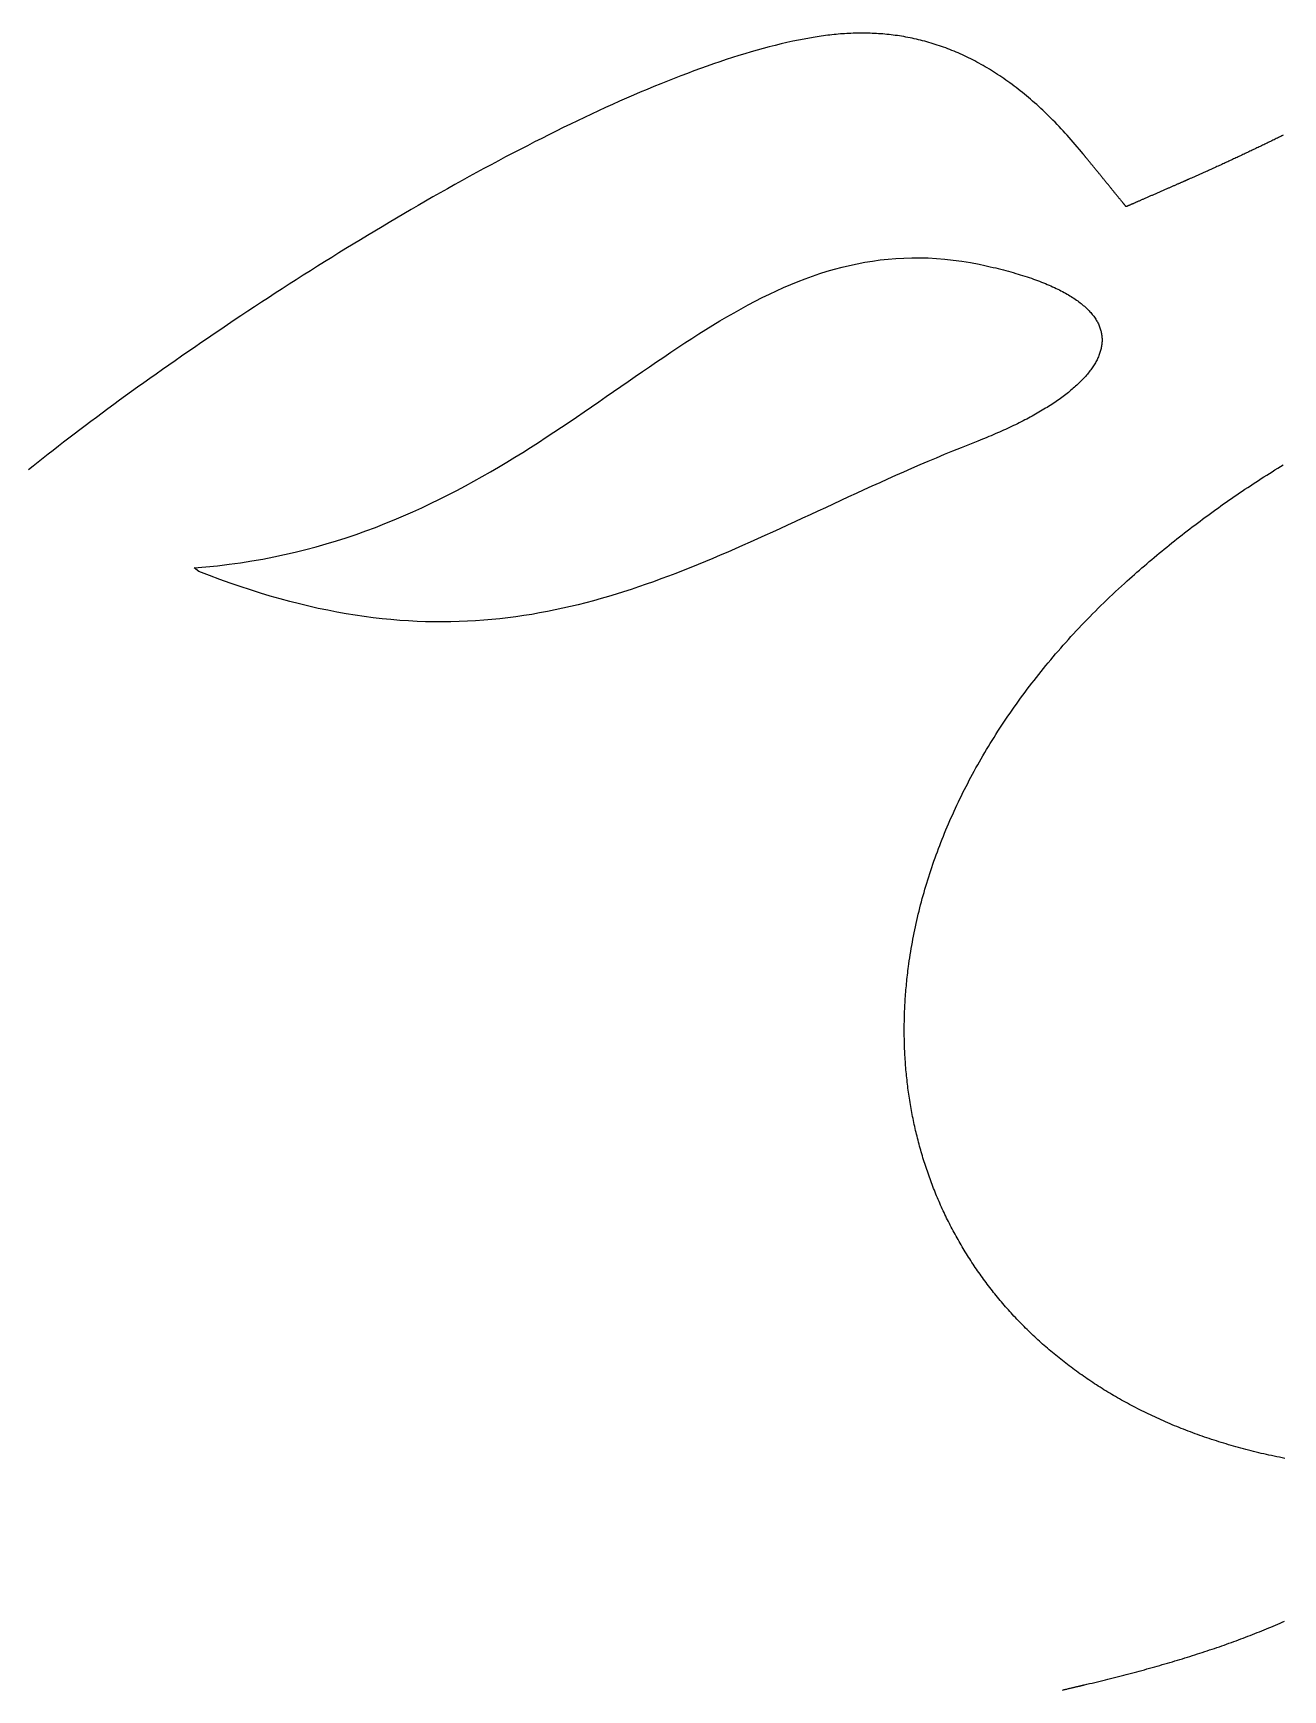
# Model space of a CAD drawing. Extents: x -6.8 to 6.8, y -8.6 to 0.4.
# Drawn here: x -0.336 to 0.727, y -2.639 to -1.23 of the extents above; entities that cross this region are included whole.
import ezdxf

# ---------------------------------------------------------------- set-up
doc = ezdxf.new("R2010")
doc.units = 0
doc.layers.add('4', color=50, linetype='CONTINUOUS')
doc.layers.add('5', color=240, linetype='CONTINUOUS')

msp = doc.modelspace()

# ---------------------------------------------------------------- linework, layer by layer
at = {"layer": '4', "color": 2}
for points in [[(0.726963, -1.31722, 0), (0.726001, -1.31769, 0), (0.725039, -1.31816, 0), (0.724075, -1.31863, 0), (0.723111, -1.3191, 0), (0.722147, -1.31957, 0), (0.721182, -1.32004, 0), (0.720216, -1.32051, 0), (0.719249, -1.32098, 0), (0.718282, -1.32145, 0), (0.717314, -1.32192, 0), (0.716345, -1.32239, 0), (0.715375, -1.32285, 0), (0.714405, -1.32332, 0), (0.713434, -1.32379, 0), (0.712462, -1.32426, 0), (0.711489, -1.32473, 0), (0.710516, -1.3252, 0), (0.709541, -1.32567, 0), (0.708566, -1.32614, 0), (0.70759, -1.32661, 0), (0.706613, -1.32708, 0), (0.705635, -1.32754, 0), (0.704656, -1.32801, 0), (0.703677, -1.32848, 0), (0.702696, -1.32895, 0), (0.701715, -1.32942, 0), (0.700732, -1.32989, 0), (0.699749, -1.33035, 0), (0.698764, -1.33082, 0), (0.697779, -1.33129, 0), (0.696792, -1.33176, 0), (0.695805, -1.33223, 0), (0.694816, -1.33269, 0), (0.693827, -1.33316, 0), (0.692836, -1.33363, 0), (0.691845, -1.3341, 0), (0.690852, -1.33456, 0), (0.689858, -1.33503, 0), (0.688863, -1.3355, 0), (0.687867, -1.33596, 0), (0.68687, -1.33643, 0), (0.685872, -1.3369, 0), (0.684872, -1.33736, 0), (0.683872, -1.33783, 0), (0.68287, -1.3383, 0), (0.681867, -1.33876, 0), (0.680863, -1.33923, 0), (0.679857, -1.33969, 0), (0.678851, -1.34016, 0), (0.677843, -1.34063, 0), (0.676834, -1.34109, 0), (0.675823, -1.34156, 0), (0.674812, -1.34202, 0), (0.673799, -1.34249, 0), (0.672784, -1.34295, 0), (0.671769, -1.34342, 0), (0.670752, -1.34388, 0), (0.669733, -1.34435, 0), (0.668714, -1.34481, 0), (0.667693, -1.34528, 0), (0.66667, -1.34574, 0), (0.665646, -1.3462, 0), (0.664621, -1.34667, 0), (0.663594, -1.34713, 0), (0.662566, -1.34759, 0), (0.661537, -1.34806, 0), (0.660506, -1.34852, 0), (0.659473, -1.34898, 0), (0.658439, -1.34945, 0), (0.657404, -1.34991, 0), (0.656367, -1.35037, 0), (0.655328, -1.35083, 0), (0.654288, -1.3513, 0), (0.653246, -1.35176, 0), (0.652203, -1.35222, 0), (0.651158, -1.35268, 0), (0.650112, -1.35314, 0), (0.649064, -1.35361, 0), (0.648014, -1.35407, 0), (0.646963, -1.35453, 0), (0.646793, -1.3546, 0), (0.646767, -1.35461, 0), (0.646721, -1.35463, 0), (0.646657, -1.35466, 0), (0.646573, -1.3547, 0), (0.646472, -1.35474, 0), (0.646353, -1.3548, 0), (0.646216, -1.35486, 0), (0.646061, -1.35492, 0), (0.64589, -1.355, 0), (0.645702, -1.35508, 0), (0.645497, -1.35517, 0), (0.645276, -1.35527, 0), (0.64504, -1.35537, 0), (0.644788, -1.35548, 0), (0.64452, -1.3556, 0), (0.644238, -1.35572, 0), (0.643942, -1.35585, 0), (0.643631, -1.35599, 0), (0.643306, -1.35613, 0), (0.642967, -1.35628, 0), (0.642616, -1.35643, 0), (0.642251, -1.35659, 0), (0.641873, -1.35676, 0), (0.641484, -1.35693, 0), (0.641082, -1.3571, 0), (0.640668, -1.35728, 0), (0.640243, -1.35747, 0), (0.639807, -1.35766, 0), (0.63936, -1.35786, 0), (0.638902, -1.35806, 0), (0.638435, -1.35826, 0), (0.637957, -1.35847, 0), (0.63747, -1.35868, 0), (0.636974, -1.3589, 0), (0.636468, -1.35912, 0), (0.635954, -1.35935, 0), (0.635432, -1.35957, 0), (0.634902, -1.35981, 0), (0.634364, -1.36004, 0), (0.633818, -1.36028, 0), (0.633266, -1.36052, 0), (0.632706, -1.36077, 0), (0.632141, -1.36101, 0), (0.631569, -1.36126, 0), (0.630991, -1.36152, 0), (0.630408, -1.36177, 0), (0.62982, -1.36203, 0), (0.629226, -1.36229, 0), (0.628628, -1.36255, 0), (0.628026, -1.36281, 0), (0.62742, -1.36308, 0), (0.62681, -1.36335, 0), (0.626197, -1.36361, 0), (0.625581, -1.36388, 0), (0.624962, -1.36415, 0), (0.624341, -1.36443, 0), (0.623718, -1.3647, 0), (0.623093, -1.36497, 0), (0.622466, -1.36525, 0), (0.621839, -1.36552, 0), (0.62121, -1.3658, 0), (0.620581, -1.36607, 0), (0.619952, -1.36635, 0), (0.619322, -1.36662, 0), (0.618694, -1.3669, 0), (0.618066, -1.36717, 0), (0.617439, -1.36745, 0), (0.616813, -1.36772, 0), (0.616189, -1.36799, 0), (0.615567, -1.36827, 0), (0.614947, -1.36854, 0), (0.61433, -1.36881, 0), (0.613715, -1.36908, 0), (0.613104, -1.36934, 0), (0.612497, -1.36961, 0), (0.611893, -1.36987, 0), (0.611293, -1.37014, 0), (0.610698, -1.3704, 0), (0.610108, -1.37065, 0), (0.609522, -1.37091, 0), (0.608942, -1.37116, 0), (0.608368, -1.37142, 0), (0.6078, -1.37166, 0), (0.607238, -1.37191, 0), (0.606683, -1.37215, 0), (0.606135, -1.37239, 0), (0.605594, -1.37263, 0), (0.60506, -1.37286, 0), (0.604535, -1.37309, 0), (0.604017, -1.37332, 0), (0.603508, -1.37354, 0), (0.603008, -1.37376, 0), (0.602517, -1.37398, 0), (0.602036, -1.37419, 0), (0.601564, -1.37439, 0), (0.601103, -1.37459, 0), (0.600651, -1.37479, 0), (0.600211, -1.37498, 0), (0.599781, -1.37517, 0), (0.599363, -1.37536, 0), (0.598956, -1.37553, 0), (0.598562, -1.37571, 0), (0.598179, -1.37587, 0), (0.597809, -1.37604, 0), (0.597452, -1.37619, 0), (0.597108, -1.37634, 0), (0.596778, -1.37649, 0), (0.596462, -1.37663, 0), (0.596159, -1.37676, 0), (0.595871, -1.37688, 0), (0.595598, -1.377, 0), (0.59534, -1.37712, 0), (0.595097, -1.37722, 0), (0.59487, -1.37732, 0), (0.594659, -1.37741, 0), (0.594464, -1.3775, 0), (0.594286, -1.37758, 0), (0.594124, -1.37765, 0), (0.59398, -1.37771, 0), (0.593854, -1.37777, 0), (0.593745, -1.37781, 0), (0.593655, -1.37785, 0), (0.593583, -1.37789, 0), (0.593529, -1.37791, 0), (0.593495, -1.37792, 0), (0.593481, -1.37793, 0), (0.593476, -1.37793, 0), (0.593459, -1.3779, 0), (0.593429, -1.37787, 0), (0.593385, -1.37781, 0), (0.593329, -1.37774, 0), (0.59326, -1.37766, 0), (0.593178, -1.37756, 0), (0.593085, -1.37744, 0), (0.592979, -1.37732, 0), (0.592861, -1.37717, 0), (0.592732, -1.37701, 0), (0.592592, -1.37684, 0), (0.59244, -1.37665, 0), (0.592277, -1.37645, 0), (0.592104, -1.37624, 0), (0.59192, -1.37601, 0), (0.591725, -1.37578, 0), (0.591521, -1.37553, 0), (0.591307, -1.37526, 0), (0.591083, -1.37499, 0), (0.590849, -1.3747, 0), (0.590607, -1.3744, 0), (0.590355, -1.37409, 0), (0.590095, -1.37378, 0), (0.589826, -1.37345, 0), (0.589549, -1.3731, 0), (0.589263, -1.37275, 0), (0.58897, -1.37239, 0), (0.588668, -1.37202, 0), (0.58836, -1.37165, 0), (0.588044, -1.37126, 0), (0.587721, -1.37086, 0), (0.587391, -1.37046, 0), (0.587054, -1.37004, 0), (0.586711, -1.36962, 0), (0.586362, -1.36919, 0), (0.586007, -1.36876, 0), (0.585646, -1.36831, 0), (0.58528, -1.36786, 0), (0.584908, -1.36741, 0), (0.584531, -1.36695, 0), (0.584149, -1.36648, 0), (0.583762, -1.366, 0), (0.583371, -1.36552, 0), (0.582976, -1.36504, 0), (0.582576, -1.36455, 0), (0.582173, -1.36405, 0), (0.581766, -1.36355, 0), (0.581356, -1.36305, 0), (0.580942, -1.36254, 0), (0.580526, -1.36203, 0), (0.580107, -1.36152, 0), (0.579685, -1.361, 0), (0.579261, -1.36048, 0), (0.578835, -1.35995, 0), (0.578407, -1.35943, 0), (0.577977, -1.3589, 0), (0.577546, -1.35837, 0), (0.577113, -1.35784, 0), (0.57668, -1.35731, 0), (0.576245, -1.35678, 0), (0.57581, -1.35624, 0), (0.575375, -1.35571, 0), (0.57494, -1.35517, 0), (0.574504, -1.35464, 0), (0.574069, -1.35411, 0), (0.573634, -1.35357, 0), (0.5732, -1.35304, 0), (0.572767, -1.35251, 0), (0.572335, -1.35198, 0), (0.571904, -1.35145, 0), (0.571475, -1.35092, 0), (0.571048, -1.3504, 0), (0.570623, -1.34988, 0), (0.5702, -1.34936, 0), (0.569779, -1.34884, 0), (0.569361, -1.34833, 0), (0.568945, -1.34782, 0), (0.568533, -1.34731, 0), (0.568124, -1.34681, 0), (0.567719, -1.34631, 0), (0.567317, -1.34582, 0), (0.56692, -1.34533, 0), (0.566526, -1.34485, 0), (0.566137, -1.34437, 0), (0.565752, -1.3439, 0), (0.565372, -1.34343, 0), (0.564997, -1.34297, 0), (0.564628, -1.34252, 0), (0.564263, -1.34207, 0), (0.563905, -1.34163, 0), (0.563552, -1.3412, 0), (0.563205, -1.34077, 0), (0.562865, -1.34035, 0), (0.562531, -1.33994, 0), (0.562204, -1.33954, 0), (0.561884, -1.33915, 0), (0.561571, -1.33877, 0), (0.561266, -1.33839, 0), (0.560968, -1.33803, 0), (0.560677, -1.33767, 0), (0.560395, -1.33732, 0), (0.560121, -1.33699, 0), (0.559856, -1.33666, 0), (0.559599, -1.33635, 0), (0.559351, -1.33604, 0), (0.559112, -1.33575, 0), (0.558883, -1.33547, 0), (0.558663, -1.3352, 0), (0.558453, -1.33494, 0), (0.558253, -1.33469, 0), (0.558063, -1.33446, 0), (0.557883, -1.33424, 0), (0.557714, -1.33403, 0), (0.557556, -1.33384, 0), (0.557409, -1.33366, 0), (0.557273, -1.33349, 0), (0.557148, -1.33334, 0), (0.557036, -1.3332, 0), (0.556935, -1.33308, 0), (0.556846, -1.33297, 0), (0.55677, -1.33287, 0), (0.556706, -1.33279, 0), (0.556655, -1.33273, 0), (0.556617, -1.33269, 0), (0.556592, -1.33265, 0), (0.556581, -1.33264, 0), (0.555446, -1.33125, 0), (0.553731, -1.32918, 0), (0.552015, -1.32713, 0), (0.550298, -1.3251, 0), (0.54858, -1.3231, 0), (0.546861, -1.32112, 0), (0.54514, -1.31917, 0), (0.543419, -1.31724, 0), (0.541696, -1.31534, 0), (0.539972, -1.31346, 0), (0.538247, -1.3116, 0), (0.536521, -1.30977, 0), (0.534794, -1.30796, 0), (0.533066, -1.30617, 0), (0.531336, -1.30441, 0), (0.529606, -1.30267, 0), (0.527874, -1.30096, 0), (0.526142, -1.29927, 0), (0.524408, -1.2976, 0), (0.522673, -1.29596, 0), (0.520937, -1.29434, 0), (0.519201, -1.29274, 0), (0.517463, -1.29116, 0), (0.515724, -1.28961, 0), (0.513984, -1.28808, 0), (0.512243, -1.28657, 0), (0.510501, -1.28509, 0), (0.508759, -1.28362, 0), (0.507015, -1.28218, 0), (0.50527, -1.28076, 0), (0.503524, -1.27937, 0), (0.501777, -1.27799, 0), (0.50003, -1.27664, 0), (0.498281, -1.27531, 0), (0.496531, -1.274, 0), (0.494781, -1.27271, 0), (0.493029, -1.27145, 0), (0.491277, -1.2702, 0), (0.489524, -1.26898, 0), (0.48777, -1.26777, 0), (0.486015, -1.26659, 0), (0.484259, -1.26543, 0), (0.482502, -1.26429, 0), (0.480744, -1.26317, 0), (0.478986, -1.26208, 0), (0.477226, -1.261, 0), (0.475466, -1.25994, 0), (0.473705, -1.25891, 0), (0.471943, -1.25789, 0), (0.47018, -1.25689, 0), (0.468417, -1.25592, 0), (0.466652, -1.25496, 0), (0.464887, -1.25403, 0), (0.463121, -1.25311, 0), (0.461354, -1.25221, 0), (0.459587, -1.25134, 0), (0.457818, -1.25048, 0), (0.456049, -1.24964, 0), (0.454279, -1.24882, 0), (0.452509, -1.24802, 0), (0.450737, -1.24724, 0), (0.448965, -1.24648, 0), (0.447193, -1.24574, 0), (0.445419, -1.24502, 0), (0.443645, -1.24431, 0), (0.44187, -1.24363, 0), (0.440094, -1.24296, 0), (0.438318, -1.24231, 0), (0.436541, -1.24168, 0), (0.434763, -1.24107, 0), (0.432985, -1.24047, 0), (0.431206, -1.2399, 0), (0.429426, -1.23934, 0), (0.427646, -1.2388, 0), (0.425865, -1.23828, 0), (0.424083, -1.23777, 0), (0.422301, -1.23728, 0), (0.420518, -1.23681, 0), (0.418735, -1.23636, 0), (0.416951, -1.23593, 0), (0.415166, -1.23551, 0), (0.413381, -1.23511, 0), (0.411595, -1.23472, 0), (0.409809, -1.23435, 0), (0.408022, -1.234, 0), (0.406235, -1.23367, 0), (0.404447, -1.23335, 0), (0.402658, -1.23305, 0), (0.400869, -1.23277, 0), (0.399079, -1.2325, 0), (0.397289, -1.23225, 0), (0.395499, -1.23201, 0), (0.393707, -1.23179, 0), (0.391916, -1.23159, 0), (0.390124, -1.2314, 0), (0.388331, -1.23123, 0), (0.386538, -1.23108, 0), (0.384745, -1.23093, 0), (0.382951, -1.23081, 0), (0.381156, -1.2307, 0), (0.379361, -1.2306, 0), (0.377566, -1.23052, 0), (0.37577, -1.23046, 0), (0.373974, -1.23041, 0), (0.372178, -1.23037, 0), (0.370381, -1.23035, 0), (0.368583, -1.23035, 0), (0.366786, -1.23036, 0), (0.364987, -1.23038, 0), (0.363189, -1.23042, 0), (0.36139, -1.23047, 0), (0.359591, -1.23054, 0), (0.357791, -1.23062, 0), (0.355991, -1.23071, 0), (0.354191, -1.23082, 0), (0.352391, -1.23094, 0), (0.35059, -1.23108, 0), (0.348789, -1.23123, 0), (0.346987, -1.23139, 0), (0.345185, -1.23156, 0), (0.343383, -1.23175, 0), (0.341581, -1.23196, 0), (0.339778, -1.23217, 0), (0.337975, -1.2324, 0), (0.336172, -1.23264, 0), (0.334369, -1.23289, 0), (0.332565, -1.23316, 0), (0.32914, -1.2337, 0), (0.32445, -1.23449, 0), (0.319705, -1.23536, 0), (0.314907, -1.2363, 0), (0.310055, -1.23731, 0), (0.305153, -1.23839, 0), (0.300199, -1.23954, 0), (0.295196, -1.24076, 0), (0.290144, -1.24205, 0), (0.285044, -1.2434, 0), (0.279898, -1.24482, 0), (0.274706, -1.24631, 0), (0.26947, -1.24786, 0), (0.26419, -1.24947, 0), (0.258868, -1.25114, 0), (0.253504, -1.25288, 0), (0.248099, -1.25468, 0), (0.242655, -1.25653, 0), (0.237172, -1.25845, 0), (0.231652, -1.26042, 0), (0.226095, -1.26246, 0), (0.220503, -1.26454, 0), (0.214877, -1.26669, 0), (0.209217, -1.26888, 0), (0.203524, -1.27113, 0), (0.1978, -1.27344, 0), (0.192046, -1.27579, 0), (0.186262, -1.2782, 0), (0.18045, -1.28066, 0), (0.174611, -1.28316, 0), (0.168745, -1.28571, 0), (0.162854, -1.28832, 0), (0.156938, -1.29096, 0), (0.151, -1.29366, 0), (0.145039, -1.29639, 0), (0.139056, -1.29918, 0), (0.133054, -1.302, 0), (0.127032, -1.30487, 0), (0.120992, -1.30778, 0), (0.114934, -1.31072, 0), (0.108861, -1.31371, 0), (0.102772, -1.31674, 0), (0.096669, -1.3198, 0), (0.090553, -1.3229, 0), (0.084424, -1.32604, 0), (0.078285, -1.32921, 0), (0.072135, -1.33241, 0), (0.065977, -1.33565, 0), (0.05981, -1.33892, 0), (0.053636, -1.34223, 0), (0.047456, -1.34556, 0), (0.041271, -1.34892, 0), (0.035082, -1.35231, 0), (0.028889, -1.35573, 0), (0.022695, -1.35918, 0), (0.0165, -1.36265, 0), (0.010305, -1.36614, 0), (0.004111, -1.36967, 0), (-0.002082, -1.37321, 0), (-0.008271, -1.37678, 0), (-0.014456, -1.38037, 0), (-0.020636, -1.38398, 0), (-0.02681, -1.38761, 0), (-0.032977, -1.39125, 0), (-0.039135, -1.39492, 0), (-0.045285, -1.3986, 0), (-0.051424, -1.4023, 0), (-0.057553, -1.40602, 0), (-0.063669, -1.40975, 0), (-0.069772, -1.41349, 0), (-0.075861, -1.41725, 0), (-0.081934, -1.42102, 0), (-0.087992, -1.4248, 0), (-0.094032, -1.42858, 0), (-0.100054, -1.43238, 0), (-0.106056, -1.43619, 0), (-0.112039, -1.44, 0), (-0.118, -1.44382, 0), (-0.123939, -1.44765, 0), (-0.129854, -1.45148, 0), (-0.135745, -1.45532, 0), (-0.141611, -1.45915, 0), (-0.147451, -1.46299, 0), (-0.153263, -1.46684, 0), (-0.159046, -1.47068, 0), (-0.164801, -1.47452, 0), (-0.170525, -1.47836, 0), (-0.176217, -1.48219, 0), (-0.181877, -1.48603, 0), (-0.187504, -1.48986, 0), (-0.193096, -1.49368, 0), (-0.198653, -1.4975, 0), (-0.204173, -1.50131, 0), (-0.209656, -1.50512, 0), (-0.2151, -1.50891, 0), (-0.220505, -1.5127, 0), (-0.225869, -1.51648, 0), (-0.231191, -1.52024, 0), (-0.236471, -1.52399, 0), (-0.241708, -1.52773, 0), (-0.246899, -1.53146, 0), (-0.252046, -1.53517, 0), (-0.257145, -1.53886, 0), (-0.262197, -1.54254, 0), (-0.2672, -1.5462, 0), (-0.272154, -1.54985, 0), (-0.277057, -1.55347, 0), (-0.281908, -1.55707, 0), (-0.286707, -1.56066, 0), (-0.291452, -1.56422, 0), (-0.296142, -1.56776, 0), (-0.300776, -1.57127, 0), (-0.305354, -1.57476, 0), (-0.309873, -1.57822, 0), (-0.314334, -1.58166, 0), (-0.318736, -1.58507, 0), (-0.323076, -1.58846, 0), (-0.327355, -1.59181, 0), (-0.33157, -1.59513, 0), (-0.335722, -1.59843, 0), (-0.339809, -1.60169, 0)], [(0.72836, -2.44213, 0), (0.726111, -2.44169, 0), (0.723869, -2.44124, 0), (0.721634, -2.44078, 0), (0.719407, -2.44031, 0), (0.717188, -2.43984, 0), (0.714976, -2.43936, 0), (0.712772, -2.43886, 0), (0.710576, -2.43837, 0), (0.708387, -2.43786, 0), (0.706206, -2.43734, 0), (0.704032, -2.43682, 0), (0.701866, -2.43629, 0), (0.699708, -2.43575, 0), (0.697557, -2.4352, 0), (0.695414, -2.43464, 0), (0.693278, -2.43408, 0), (0.691151, -2.43351, 0), (0.68903, -2.43293, 0), (0.686918, -2.43234, 0), (0.684813, -2.43174, 0), (0.682716, -2.43114, 0), (0.680626, -2.43053, 0), (0.678544, -2.42991, 0), (0.67647, -2.42928, 0), (0.674404, -2.42865, 0), (0.672345, -2.428, 0), (0.670293, -2.42735, 0), (0.66825, -2.4267, 0), (0.666214, -2.42603, 0), (0.664186, -2.42536, 0), (0.662165, -2.42468, 0), (0.660153, -2.42399, 0), (0.658147, -2.42329, 0), (0.65615, -2.42259, 0), (0.65416, -2.42188, 0), (0.652178, -2.42116, 0), (0.650204, -2.42043, 0), (0.648237, -2.4197, 0), (0.646279, -2.41896, 0), (0.644327, -2.41821, 0), (0.642384, -2.41745, 0), (0.640448, -2.41669, 0), (0.63852, -2.41592, 0), (0.6366, -2.41514, 0), (0.634687, -2.41435, 0), (0.632783, -2.41356, 0), (0.630886, -2.41276, 0), (0.628996, -2.41196, 0), (0.627115, -2.41114, 0), (0.625241, -2.41032, 0), (0.623375, -2.40949, 0), (0.621516, -2.40866, 0), (0.619666, -2.40781, 0), (0.617823, -2.40696, 0), (0.615988, -2.40611, 0), (0.614161, -2.40524, 0), (0.612341, -2.40437, 0), (0.610529, -2.40349, 0), (0.608725, -2.40261, 0), (0.606929, -2.40172, 0), (0.605141, -2.40082, 0), (0.60336, -2.39991, 0), (0.601602, -2.39901, 0), (0.599863, -2.3981, 0), (0.598132, -2.39719, 0), (0.596408, -2.39627, 0), (0.594691, -2.39534, 0), (0.592982, -2.39441, 0), (0.591281, -2.39347, 0), (0.589587, -2.39252, 0), (0.5879, -2.39157, 0), (0.586221, -2.39061, 0), (0.58455, -2.38965, 0), (0.582886, -2.38868, 0), (0.58123, -2.3877, 0), (0.579582, -2.38672, 0), (0.57794, -2.38573, 0), (0.576307, -2.38473, 0), (0.574681, -2.38373, 0), (0.573062, -2.38272, 0), (0.571452, -2.38171, 0), (0.569848, -2.38069, 0), (0.568253, -2.37966, 0), (0.566664, -2.37863, 0), (0.565084, -2.37759, 0), (0.563511, -2.37655, 0), (0.561945, -2.3755, 0), (0.560388, -2.37444, 0), (0.558837, -2.37338, 0), (0.557295, -2.37231, 0), (0.55576, -2.37124, 0), (0.554232, -2.37016, 0), (0.552712, -2.36908, 0), (0.5512, -2.36799, 0), (0.549695, -2.36689, 0), (0.548198, -2.36579, 0), (0.546708, -2.36468, 0), (0.545226, -2.36356, 0), (0.543752, -2.36244, 0), (0.542285, -2.36132, 0), (0.540826, -2.36019, 0), (0.539374, -2.35905, 0), (0.537931, -2.35791, 0), (0.536494, -2.35676, 0), (0.535066, -2.35561, 0), (0.533644, -2.35445, 0), (0.532231, -2.35328, 0), (0.530825, -2.35211, 0), (0.529427, -2.35094, 0), (0.528036, -2.34975, 0), (0.526653, -2.34857, 0), (0.525278, -2.34738, 0), (0.52391, -2.34618, 0), (0.52255, -2.34497, 0), (0.521198, -2.34377, 0), (0.519853, -2.34255, 0), (0.518516, -2.34133, 0), (0.517186, -2.34011, 0), (0.515864, -2.33888, 0), (0.51455, -2.33764, 0), (0.513243, -2.3364, 0), (0.511944, -2.33516, 0), (0.510653, -2.33391, 0), (0.509369, -2.33265, 0), (0.508093, -2.33139, 0), (0.506825, -2.33012, 0), (0.505564, -2.32885, 0), (0.504311, -2.32758, 0), (0.503066, -2.32629, 0), (0.501828, -2.32501, 0), (0.500598, -2.32372, 0), (0.499376, -2.32242, 0), (0.498161, -2.32112, 0), (0.496954, -2.31981, 0), (0.495755, -2.3185, 0), (0.494563, -2.31718, 0), (0.493379, -2.31586, 0), (0.492203, -2.31453, 0), (0.491034, -2.3132, 0), (0.489873, -2.31187, 0), (0.48872, -2.31052, 0), (0.487575, -2.30918, 0), (0.486437, -2.30783, 0), (0.485307, -2.30647, 0), (0.484184, -2.30511, 0), (0.483069, -2.30375, 0), (0.481962, -2.30238, 0), (0.480863, -2.301, 0), (0.479771, -2.29962, 0), (0.478687, -2.29824, 0), (0.477611, -2.29685, 0), (0.476543, -2.29546, 0), (0.475482, -2.29406, 0), (0.474429, -2.29266, 0), (0.473383, -2.29125, 0), (0.472346, -2.28984, 0), (0.471316, -2.28842, 0), (0.470294, -2.287, 0), (0.469279, -2.28558, 0), (0.468273, -2.28415, 0), (0.467274, -2.28272, 0), (0.466282, -2.28128, 0), (0.465299, -2.27984, 0), (0.464323, -2.27839, 0), (0.463355, -2.27694, 0), (0.462395, -2.27548, 0), (0.461442, -2.27402, 0), (0.460497, -2.27256, 0), (0.45956, -2.27109, 0), (0.458631, -2.26962, 0), (0.457709, -2.26814, 0), (0.456795, -2.26666, 0), (0.455889, -2.26517, 0), (0.454991, -2.26368, 0), (0.4541, -2.26219, 0), (0.453218, -2.26069, 0), (0.452343, -2.25919, 0), (0.451475, -2.25769, 0), (0.450616, -2.25618, 0), (0.449764, -2.25466, 0), (0.44892, -2.25314, 0), (0.448084, -2.25162, 0), (0.447256, -2.2501, 0), (0.446435, -2.24857, 0), (0.445622, -2.24703, 0), (0.444817, -2.24549, 0), (0.44402, -2.24395, 0), (0.44323, -2.24241, 0), (0.442449, -2.24086, 0), (0.441679, -2.23931, 0), (0.44092, -2.23777, 0), (0.440169, -2.23622, 0), (0.439426, -2.23466, 0), (0.438691, -2.23311, 0), (0.437963, -2.23155, 0), (0.437244, -2.22999, 0), (0.436532, -2.22842, 0), (0.435828, -2.22685, 0), (0.435132, -2.22528, 0), (0.434444, -2.2237, 0), (0.433764, -2.22212, 0), (0.433092, -2.22054, 0), (0.432427, -2.21896, 0), (0.431771, -2.21737, 0), (0.431122, -2.21578, 0), (0.430481, -2.21418, 0), (0.429848, -2.21258, 0), (0.429223, -2.21098, 0), (0.428606, -2.20938, 0), (0.427996, -2.20777, 0), (0.427395, -2.20616, 0), (0.426801, -2.20454, 0), (0.426215, -2.20293, 0), (0.425637, -2.20131, 0), (0.425067, -2.19968, 0), (0.424505, -2.19806, 0), (0.423951, -2.19643, 0), (0.423405, -2.1948, 0), (0.422866, -2.19316, 0), (0.422336, -2.19153, 0), (0.421813, -2.18989, 0), (0.421299, -2.18824, 0), (0.420792, -2.1866, 0), (0.420293, -2.18495, 0), (0.419802, -2.1833, 0), (0.419319, -2.18164, 0), (0.418844, -2.17998, 0), (0.418376, -2.17832, 0), (0.417917, -2.17666, 0), (0.417466, -2.175, 0), (0.417022, -2.17333, 0), (0.416587, -2.17166, 0), (0.416159, -2.16998, 0), (0.415739, -2.16831, 0), (0.415327, -2.16663, 0), (0.414924, -2.16495, 0), (0.414528, -2.16327, 0), (0.41414, -2.16158, 0), (0.41376, -2.15989, 0), (0.413387, -2.1582, 0), (0.413023, -2.15651, 0), (0.412667, -2.15481, 0), (0.412319, -2.15311, 0), (0.411978, -2.15141, 0), (0.411646, -2.14971, 0), (0.411322, -2.148, 0), (0.411005, -2.14629, 0), (0.410697, -2.14458, 0), (0.410396, -2.14287, 0), (0.410103, -2.14116, 0), (0.409819, -2.13944, 0), (0.409542, -2.13772, 0), (0.409273, -2.136, 0), (0.409013, -2.13427, 0), (0.40876, -2.13255, 0), (0.408515, -2.13082, 0), (0.408278, -2.12909, 0), (0.408049, -2.12736, 0), (0.407828, -2.12562, 0), (0.407616, -2.12388, 0), (0.407411, -2.12215, 0), (0.407214, -2.12041, 0), (0.407025, -2.11866, 0), (0.406844, -2.11692, 0), (0.406671, -2.11517, 0), (0.406506, -2.11342, 0), (0.406349, -2.11167, 0), (0.4062, -2.10992, 0), (0.406059, -2.10817, 0), (0.405926, -2.10641, 0), (0.405801, -2.10465, 0), (0.405684, -2.10289, 0), (0.405575, -2.10113, 0), (0.405474, -2.09937, 0), (0.405381, -2.0976, 0), (0.405296, -2.09583, 0), (0.405219, -2.09406, 0), (0.40515, -2.09229, 0), (0.405089, -2.09052, 0), (0.405036, -2.08875, 0), (0.404992, -2.08697, 0), (0.404955, -2.08519, 0), (0.404926, -2.08342, 0), (0.404905, -2.08164, 0), (0.404892, -2.07985, 0), (0.404888, -2.07807, 0), (0.404891, -2.07628, 0), (0.404902, -2.0745, 0), (0.404922, -2.07271, 0), (0.404949, -2.07092, 0), (0.404985, -2.06913, 0), (0.405028, -2.06734, 0), (0.40508, -2.06554, 0), (0.40514, -2.06375, 0), (0.405207, -2.06195, 0), (0.405283, -2.06015, 0), (0.405367, -2.05835, 0), (0.405459, -2.05655, 0), (0.405559, -2.05475, 0), (0.405667, -2.05295, 0), (0.405783, -2.05114, 0), (0.405907, -2.04934, 0), (0.406039, -2.04753, 0), (0.406179, -2.04572, 0), (0.406328, -2.04391, 0), (0.406484, -2.0421, 0), (0.406648, -2.04029, 0), (0.406821, -2.03848, 0), (0.407002, -2.03667, 0), (0.40719, -2.03485, 0), (0.407387, -2.03304, 0), (0.407592, -2.03122, 0), (0.407805, -2.0294, 0), (0.408026, -2.02758, 0), (0.408255, -2.02576, 0), (0.408492, -2.02394, 0), (0.408782, -2.0218, 0), (0.409155, -2.01917, 0), (0.409545, -2.01653, 0), (0.409952, -2.0139, 0), (0.410375, -2.01126, 0), (0.410817, -2.00862, 0), (0.411275, -2.00598, 0), (0.41175, -2.00334, 0), (0.412242, -2.00069, 0), (0.412752, -1.99805, 0), (0.413279, -1.9954, 0), (0.413822, -1.99275, 0), (0.414383, -1.9901, 0), (0.414961, -1.98745, 0), (0.415557, -1.9848, 0), (0.416169, -1.98215, 0), (0.416799, -1.9795, 0), (0.417445, -1.97684, 0), (0.418109, -1.97419, 0), (0.41879, -1.97153, 0), (0.419489, -1.96888, 0), (0.420204, -1.96622, 0), (0.420937, -1.96357, 0), (0.421687, -1.96091, 0), (0.422454, -1.95825, 0), (0.423238, -1.95559, 0), (0.42404, -1.95294, 0), (0.424858, -1.95028, 0), (0.425694, -1.94762, 0), (0.426548, -1.94496, 0), (0.427418, -1.94231, 0), (0.428306, -1.93965, 0), (0.429211, -1.93699, 0), (0.430133, -1.93433, 0), (0.431072, -1.93168, 0), (0.432029, -1.92902, 0), (0.433003, -1.92637, 0), (0.433994, -1.92371, 0), (0.435003, -1.92106, 0), (0.436029, -1.91841, 0), (0.437072, -1.91575, 0), (0.438132, -1.9131, 0), (0.43921, -1.91045, 0), (0.440305, -1.9078, 0), (0.441417, -1.90515, 0), (0.442547, -1.9025, 0), (0.443694, -1.89986, 0), (0.444858, -1.89721, 0), (0.44604, -1.89457, 0), (0.447239, -1.89193, 0), (0.448455, -1.88929, 0), (0.449689, -1.88665, 0), (0.45094, -1.88401, 0), (0.452208, -1.88138, 0), (0.453494, -1.87874, 0), (0.454797, -1.87611, 0), (0.456117, -1.87348, 0), (0.457455, -1.87085, 0), (0.45881, -1.86822, 0), (0.460183, -1.8656, 0), (0.461573, -1.86298, 0), (0.46298, -1.86036, 0), (0.464405, -1.85774, 0), (0.465848, -1.85513, 0), (0.467307, -1.85251, 0), (0.468784, -1.8499, 0), (0.470279, -1.8473, 0), (0.471791, -1.84469, 0), (0.47332, -1.84209, 0), (0.474867, -1.83949, 0), (0.476431, -1.8369, 0), (0.478013, -1.8343, 0), (0.479612, -1.83171, 0), (0.481229, -1.82913, 0), (0.482863, -1.82654, 0), (0.484515, -1.82396, 0), (0.486184, -1.82138, 0), (0.48787, -1.81881, 0), (0.489574, -1.81624, 0), (0.491296, -1.81367, 0), (0.493035, -1.81111, 0), (0.494792, -1.80855, 0), (0.496566, -1.80599, 0), (0.498357, -1.80344, 0), (0.500166, -1.80089, 0), (0.501993, -1.79835, 0), (0.503837, -1.79581, 0), (0.505699, -1.79327, 0), (0.507578, -1.79074, 0), (0.509475, -1.78821, 0), (0.511389, -1.78568, 0), (0.513321, -1.78316, 0), (0.515271, -1.78065, 0), (0.517238, -1.77814, 0), (0.519222, -1.77563, 0), (0.521225, -1.77313, 0), (0.523244, -1.77063, 0), (0.525282, -1.76814, 0), (0.527337, -1.76565, 0), (0.529409, -1.76317, 0), (0.5315, -1.76069, 0), (0.533607, -1.75822, 0), (0.535733, -1.75575, 0), (0.537876, -1.75329, 0), (0.540037, -1.75083, 0), (0.542215, -1.74838, 0), (0.544411, -1.74593, 0), (0.546624, -1.74349, 0), (0.548856, -1.74106, 0), (0.551104, -1.73863, 0), (0.553371, -1.7362, 0), (0.555655, -1.73378, 0), (0.557957, -1.73137, 0), (0.560277, -1.72896, 0), (0.562614, -1.72656, 0), (0.564969, -1.72417, 0), (0.567341, -1.72178, 0), (0.569732, -1.7194, 0), (0.57214, -1.71702, 0), (0.574566, -1.71465, 0), (0.577009, -1.71229, 0), (0.57947, -1.70993, 0), (0.581949, -1.70758, 0), (0.584446, -1.70523, 0), (0.58696, -1.70289, 0), (0.589492, -1.70056, 0), (0.592042, -1.69824, 0), (0.594454, -1.69606, 0), (0.596518, -1.69421, 0), (0.598588, -1.69236, 0), (0.600662, -1.69053, 0), (0.602741, -1.6887, 0), (0.604826, -1.68688, 0), (0.606915, -1.68506, 0), (0.60901, -1.68325, 0), (0.61111, -1.68145, 0), (0.613214, -1.67966, 0), (0.615324, -1.67787, 0), (0.617438, -1.67609, 0), (0.619558, -1.67432, 0), (0.621682, -1.67255, 0), (0.623812, -1.67079, 0), (0.625946, -1.66904, 0), (0.628086, -1.6673, 0), (0.63023, -1.66556, 0), (0.63238, -1.66383, 0), (0.634534, -1.66211, 0), (0.636694, -1.66039, 0), (0.638858, -1.65868, 0), (0.641027, -1.65698, 0), (0.643201, -1.65528, 0), (0.645381, -1.6536, 0), (0.647565, -1.65191, 0), (0.649754, -1.65024, 0), (0.651948, -1.64857, 0), (0.654146, -1.64691, 0), (0.65635, -1.64526, 0), (0.658559, -1.64361, 0), (0.660772, -1.64197, 0), (0.662991, -1.64034, 0), (0.665214, -1.63872, 0), (0.667442, -1.6371, 0), (0.669675, -1.63549, 0), (0.671913, -1.63388, 0), (0.674156, -1.63228, 0), (0.676404, -1.63069, 0), (0.678657, -1.62911, 0), (0.680914, -1.62753, 0), (0.683176, -1.62596, 0), (0.685444, -1.6244, 0), (0.687716, -1.62284, 0), (0.689992, -1.62129, 0), (0.692274, -1.61975, 0), (0.69456, -1.61822, 0), (0.696852, -1.61669, 0), (0.699148, -1.61517, 0), (0.701449, -1.61365, 0), (0.703755, -1.61214, 0), (0.706065, -1.61064, 0), (0.70838, -1.60915, 0), (0.7107, -1.60766, 0), (0.713025, -1.60618, 0), (0.715355, -1.60471, 0), (0.71769, -1.60324, 0), (0.720029, -1.60178, 0), (0.722373, -1.60033, 0), (0.724721, -1.59888, 0), (0.727075, -1.59744, 0)], [(0.539426, -2.63908, 0), (0.540163, -2.6389, 0), (0.540891, -2.63873, 0), (0.54161, -2.63856, 0), (0.542319, -2.6384, 0), (0.543018, -2.63823, 0), (0.543707, -2.63807, 0), (0.544385, -2.63791, 0), (0.545052, -2.63775, 0), (0.545707, -2.6376, 0), (0.54635, -2.63745, 0), (0.546981, -2.6373, 0), (0.547599, -2.63715, 0), (0.548203, -2.63701, 0), (0.548794, -2.63687, 0), (0.549371, -2.63674, 0), (0.549934, -2.6366, 0), (0.550481, -2.63647, 0), (0.551013, -2.63635, 0), (0.55153, -2.63623, 0), (0.55203, -2.63611, 0), (0.552514, -2.636, 0), (0.552981, -2.63589, 0), (0.553431, -2.63578, 0), (0.553863, -2.63568, 0), (0.554276, -2.63558, 0), (0.554671, -2.63549, 0), (0.555047, -2.6354, 0), (0.555404, -2.63532, 0), (0.555741, -2.63524, 0), (0.556058, -2.63516, 0), (0.556354, -2.63509, 0), (0.556629, -2.63503, 0), (0.556883, -2.63497, 0), (0.557114, -2.63491, 0), (0.557324, -2.63486, 0), (0.557511, -2.63482, 0), (0.557675, -2.63478, 0), (0.557815, -2.63475, 0), (0.557931, -2.63472, 0), (0.558023, -2.6347, 0), (0.558091, -2.63468, 0), (0.558133, -2.63467, 0), (0.55815, -2.63467, 0), (0.560079, -2.63422, 0), (0.562341, -2.63368, 0), (0.564599, -2.63314, 0), (0.566855, -2.6326, 0), (0.569107, -2.63206, 0), (0.571357, -2.63152, 0), (0.573603, -2.63097, 0), (0.575845, -2.63042, 0), (0.578085, -2.62986, 0), (0.580321, -2.62931, 0), (0.582554, -2.62875, 0), (0.584784, -2.62818, 0), (0.58701, -2.62762, 0), (0.589232, -2.62705, 0), (0.591451, -2.62648, 0), (0.593667, -2.62591, 0), (0.595879, -2.62533, 0), (0.598087, -2.62475, 0), (0.600292, -2.62416, 0), (0.602493, -2.62358, 0), (0.60469, -2.62299, 0), (0.606884, -2.6224, 0), (0.609073, -2.6218, 0), (0.611259, -2.6212, 0), (0.613441, -2.6206, 0), (0.615619, -2.61999, 0), (0.617793, -2.61938, 0), (0.619963, -2.61877, 0), (0.622129, -2.61815, 0), (0.62429, -2.61753, 0), (0.626448, -2.61691, 0), (0.628601, -2.61628, 0), (0.63075, -2.61565, 0), (0.632895, -2.61502, 0), (0.635036, -2.61438, 0), (0.637172, -2.61374, 0), (0.639304, -2.61309, 0), (0.641432, -2.61244, 0), (0.643555, -2.61179, 0), (0.645673, -2.61114, 0), (0.647787, -2.61048, 0), (0.649896, -2.60981, 0), (0.652001, -2.60914, 0), (0.654101, -2.60847, 0), (0.656196, -2.6078, 0), (0.658287, -2.60712, 0), (0.660373, -2.60643, 0), (0.662454, -2.60575, 0), (0.66453, -2.60505, 0), (0.666601, -2.60436, 0), (0.668668, -2.60366, 0), (0.670729, -2.60296, 0), (0.672785, -2.60225, 0), (0.674836, -2.60153, 0), (0.676883, -2.60082, 0), (0.678924, -2.6001, 0), (0.680959, -2.59937, 0), (0.68299, -2.59864, 0), (0.685015, -2.59791, 0), (0.687035, -2.59717, 0), (0.68905, -2.59643, 0), (0.691059, -2.59568, 0), (0.693063, -2.59493, 0), (0.695062, -2.59417, 0), (0.697054, -2.59341, 0), (0.699042, -2.59264, 0), (0.701024, -2.59187, 0), (0.703, -2.5911, 0), (0.70497, -2.59032, 0), (0.706935, -2.58953, 0), (0.708894, -2.58875, 0), (0.710847, -2.58795, 0), (0.712795, -2.58715, 0), (0.714736, -2.58635, 0), (0.716672, -2.58554, 0), (0.718602, -2.58473, 0), (0.720525, -2.58391, 0), (0.722443, -2.58308, 0), (0.724355, -2.58226, 0), (0.72626, -2.58142, 0), (0.72816, -2.58058, 0)]]:
    msp.add_polyline3d(points, dxfattribs=at)
at = {"layer": '5', "color": 1}
msp.add_polyline3d([(0.4675, -1.57715, 0), (0.460286, -1.57999, 0), (0.453123, -1.58286, 0), (0.44601, -1.58575, 0), (0.438946, -1.58866, 0), (0.431929, -1.5916, 0), (0.424957, -1.59456, 0), (0.41803, -1.59753, 0), (0.411145, -1.60052, 0), (0.404302, -1.60352, 0), (0.397498, -1.60653, 0), (0.390732, -1.60956, 0), (0.384002, -1.61259, 0), (0.377308, -1.61562, 0), (0.370648, -1.61866, 0), (0.364019, -1.6217, 0), (0.357422, -1.62474, 0), (0.350853, -1.62778, 0), (0.344312, -1.63081, 0), (0.337797, -1.63383, 0), (0.331307, -1.63685, 0), (0.32484, -1.63985, 0), (0.318394, -1.64284, 0), (0.311969, -1.64581, 0), (0.305562, -1.64877, 0), (0.299173, -1.65171, 0), (0.292799, -1.65463, 0), (0.28644, -1.65752, 0), (0.280093, -1.66039, 0), (0.273757, -1.66323, 0), (0.267431, -1.66604, 0), (0.261113, -1.66882, 0), (0.254801, -1.67157, 0), (0.248495, -1.67428, 0), (0.242193, -1.67695, 0), (0.235893, -1.67959, 0), (0.229593, -1.68218, 0), (0.223293, -1.68473, 0), (0.21699, -1.68723, 0), (0.210683, -1.68969, 0), (0.204372, -1.69209, 0), (0.198053, -1.69444, 0), (0.191726, -1.69674, 0), (0.185389, -1.69899, 0), (0.179041, -1.70117, 0), (0.172681, -1.7033, 0), (0.166306, -1.70536, 0), (0.159915, -1.70736, 0), (0.153507, -1.70929, 0), (0.14708, -1.71116, 0), (0.140633, -1.71295, 0), (0.134164, -1.71467, 0), (0.127672, -1.71632, 0), (0.121155, -1.71789, 0), (0.114611, -1.71939, 0), (0.10804, -1.7208, 0), (0.10144, -1.72213, 0), (0.094809, -1.72337, 0), (0.088146, -1.72453, 0), (0.081449, -1.7256, 0), (0.074717, -1.72658, 0), (0.067948, -1.72747, 0), (0.061141, -1.72826, 0), (0.054294, -1.72896, 0), (0.047405, -1.72956, 0), (0.040474, -1.73005, 0), (0.033499, -1.73045, 0), (0.026478, -1.73074, 0), (0.01941, -1.73092, 0), (0.012293, -1.73099, 0), (0.005126, -1.73095, 0), (-0.002092, -1.7308, 0), (-0.009364, -1.73053, 0), (-0.016691, -1.73015, 0), (-0.024074, -1.72965, 0), (-0.031515, -1.72902, 0), (-0.039014, -1.72828, 0), (-0.046575, -1.72741, 0), (-0.054198, -1.72641, 0), (-0.061884, -1.72528, 0), (-0.069635, -1.72402, 0), (-0.077454, -1.72262, 0), (-0.08534, -1.72109, 0), (-0.093296, -1.71943, 0), (-0.101324, -1.71762, 0), (-0.109423, -1.71567, 0), (-0.117598, -1.71358, 0), (-0.125847, -1.71135, 0), (-0.134174, -1.70896, 0), (-0.14258, -1.70643, 0), (-0.151066, -1.70374, 0), (-0.159633, -1.7009, 0), (-0.168284, -1.69791, 0), (-0.177019, -1.69475, 0), (-0.185841, -1.69144, 0), (-0.19475, -1.68796, 0), (-0.198947, -1.68506, 0), (-0.188862, -1.6842, 0), (-0.178915, -1.68318, 0), (-0.169104, -1.68199, 0), (-0.159426, -1.68064, 0), (-0.14988, -1.67914, 0), (-0.140462, -1.67749, 0), (-0.131171, -1.67569, 0), (-0.122004, -1.67375, 0), (-0.112959, -1.67167, 0), (-0.104033, -1.66945, 0), (-0.095224, -1.66711, 0), (-0.086529, -1.66464, 0), (-0.077947, -1.66205, 0), (-0.069475, -1.65934, 0), (-0.061111, -1.65652, 0), (-0.052851, -1.65358, 0), (-0.044695, -1.65055, 0), (-0.036639, -1.64741, 0), (-0.028681, -1.64417, 0), (-0.020819, -1.64084, 0), (-0.01305, -1.63742, 0), (-0.005372, -1.63392, 0), (0.002217, -1.63034, 0), (0.009719, -1.62668, 0), (0.017138, -1.62295, 0), (0.024475, -1.61915, 0), (0.031733, -1.61528, 0), (0.038913, -1.61136, 0), (0.04602, -1.60737, 0), (0.053054, -1.60334, 0), (0.060018, -1.59926, 0), (0.066915, -1.59514, 0), (0.073747, -1.59097, 0), (0.080516, -1.58677, 0), (0.087225, -1.58254, 0), (0.093876, -1.57828, 0), (0.10047, -1.574, 0), (0.107012, -1.5697, 0), (0.113503, -1.56539, 0), (0.119945, -1.56106, 0), (0.126341, -1.55673, 0), (0.132693, -1.5524, 0), (0.139003, -1.54806, 0), (0.145275, -1.54374, 0), (0.151509, -1.53942, 0), (0.15771, -1.53511, 0), (0.163878, -1.53083, 0), (0.170016, -1.52656, 0), (0.176127, -1.52233, 0), (0.182213, -1.51812, 0), (0.188276, -1.51395, 0), (0.19432, -1.50981, 0), (0.200345, -1.50572, 0), (0.206354, -1.50168, 0), (0.212351, -1.49768, 0), (0.218336, -1.49374, 0), (0.224314, -1.48986, 0), (0.230285, -1.48605, 0), (0.236252, -1.4823, 0), (0.242218, -1.47862, 0), (0.248184, -1.47502, 0), (0.254154, -1.4715, 0), (0.26013, -1.46806, 0), (0.266114, -1.46471, 0), (0.272108, -1.46145, 0), (0.278115, -1.45828, 0), (0.284137, -1.45522, 0), (0.290177, -1.45226, 0), (0.296236, -1.44941, 0), (0.302318, -1.44668, 0), (0.308424, -1.44406, 0), (0.314557, -1.44156, 0), (0.320719, -1.43918, 0), (0.326913, -1.43694, 0), (0.333141, -1.43482, 0), (0.339405, -1.43285, 0), (0.345708, -1.43101, 0), (0.352052, -1.42933, 0), (0.358439, -1.42779, 0), (0.364872, -1.4264, 0), (0.371354, -1.42517, 0), (0.377885, -1.42411, 0), (0.38447, -1.42321, 0), (0.39111, -1.42248, 0), (0.397807, -1.42192, 0), (0.404565, -1.42155, 0), (0.411384, -1.42135, 0), (0.418269, -1.42135, 0), (0.42522, -1.42153, 0), (0.432241, -1.42191, 0), (0.439333, -1.42248, 0), (0.4465, -1.42326, 0), (0.453743, -1.42425, 0), (0.461064, -1.42545, 0), (0.468467, -1.42686, 0), (0.473387, -1.42791, 0), (0.475737, -1.42844, 0), (0.478057, -1.42897, 0), (0.480346, -1.4295, 0), (0.482606, -1.43004, 0), (0.484835, -1.43059, 0), (0.487034, -1.43115, 0), (0.489203, -1.4317, 0), (0.491342, -1.43227, 0), (0.493451, -1.43284, 0), (0.495531, -1.43341, 0), (0.49758, -1.43399, 0), (0.499601, -1.43458, 0), (0.501591, -1.43517, 0), (0.503553, -1.43577, 0), (0.505485, -1.43637, 0), (0.507387, -1.43698, 0), (0.509261, -1.43759, 0), (0.511105, -1.4382, 0), (0.512921, -1.43882, 0), (0.514707, -1.43945, 0), (0.516465, -1.44008, 0), (0.518194, -1.44072, 0), (0.519895, -1.44136, 0), (0.521566, -1.44201, 0), (0.52321, -1.44266, 0), (0.524825, -1.44331, 0), (0.526411, -1.44397, 0), (0.52797, -1.44463, 0), (0.5295, -1.4453, 0), (0.531002, -1.44598, 0), (0.532476, -1.44665, 0), (0.533923, -1.44733, 0), (0.535341, -1.44802, 0), (0.536732, -1.44871, 0), (0.538095, -1.4494, 0), (0.539431, -1.4501, 0), (0.540739, -1.4508, 0), (0.54202, -1.45151, 0), (0.543274, -1.45222, 0), (0.5445, -1.45294, 0), (0.545699, -1.45365, 0), (0.546872, -1.45438, 0), (0.548017, -1.4551, 0), (0.549136, -1.45583, 0), (0.550227, -1.45656, 0), (0.551292, -1.4573, 0), (0.552331, -1.45804, 0), (0.553342, -1.45879, 0), (0.554328, -1.45953, 0), (0.555287, -1.46028, 0), (0.55622, -1.46104, 0), (0.557126, -1.4618, 0), (0.558007, -1.46256, 0), (0.558862, -1.46332, 0), (0.55969, -1.46409, 0), (0.560493, -1.46486, 0), (0.56127, -1.46563, 0), (0.562022, -1.46641, 0), (0.562747, -1.46719, 0), (0.563448, -1.46797, 0), (0.564123, -1.46876, 0), (0.564772, -1.46954, 0), (0.565397, -1.47034, 0), (0.565996, -1.47113, 0), (0.56657, -1.47193, 0), (0.567119, -1.47273, 0), (0.567644, -1.47353, 0), (0.568143, -1.47433, 0), (0.568618, -1.47514, 0), (0.569068, -1.47595, 0), (0.569494, -1.47676, 0), (0.569895, -1.47757, 0), (0.570271, -1.47839, 0), (0.570624, -1.47921, 0), (0.570952, -1.48003, 0), (0.571256, -1.48085, 0), (0.571536, -1.48168, 0), (0.571792, -1.4825, 0), (0.572024, -1.48333, 0), (0.572233, -1.48417, 0), (0.572418, -1.485, 0), (0.572579, -1.48583, 0), (0.572716, -1.48667, 0), (0.57283, -1.48751, 0), (0.572921, -1.48835, 0), (0.572989, -1.48919, 0), (0.573033, -1.49003, 0), (0.573054, -1.49088, 0), (0.573052, -1.49173, 0), (0.573028, -1.49257, 0), (0.57298, -1.49342, 0), (0.57291, -1.49427, 0), (0.572817, -1.49513, 0), (0.572701, -1.49598, 0), (0.572563, -1.49683, 0), (0.572403, -1.49769, 0), (0.57222, -1.49855, 0), (0.572015, -1.49941, 0), (0.571787, -1.50027, 0), (0.571538, -1.50113, 0), (0.571267, -1.50199, 0), (0.570973, -1.50285, 0), (0.570658, -1.50371, 0), (0.570321, -1.50457, 0), (0.569963, -1.50544, 0), (0.569583, -1.5063, 0), (0.569181, -1.50717, 0), (0.568758, -1.50804, 0), (0.568314, -1.5089, 0), (0.567849, -1.50977, 0), (0.567362, -1.51064, 0), (0.566855, -1.51151, 0), (0.566326, -1.51237, 0), (0.565777, -1.51324, 0), (0.565206, -1.51411, 0), (0.564615, -1.51498, 0), (0.564004, -1.51585, 0), (0.563371, -1.51672, 0), (0.562719, -1.51759, 0), (0.562046, -1.51846, 0), (0.561352, -1.51933, 0), (0.560639, -1.5202, 0), (0.559905, -1.52107, 0), (0.559152, -1.52194, 0), (0.558378, -1.5228, 0), (0.557585, -1.52367, 0), (0.556772, -1.52454, 0), (0.555939, -1.52541, 0), (0.555086, -1.52628, 0), (0.554214, -1.52714, 0), (0.553323, -1.52801, 0), (0.552412, -1.52888, 0), (0.551482, -1.52974, 0), (0.550533, -1.53061, 0), (0.549564, -1.53147, 0), (0.548577, -1.53233, 0), (0.547571, -1.53319, 0), (0.546545, -1.53405, 0), (0.545502, -1.53492, 0), (0.544439, -1.53577, 0), (0.543358, -1.53663, 0), (0.542258, -1.53749, 0), (0.54114, -1.53835, 0), (0.540004, -1.5392, 0), (0.53885, -1.54005, 0), (0.537677, -1.54091, 0), (0.536486, -1.54176, 0), (0.535277, -1.54261, 0), (0.534051, -1.54346, 0), (0.532806, -1.5443, 0), (0.531544, -1.54515, 0), (0.530264, -1.54599, 0), (0.528967, -1.54683, 0), (0.527652, -1.54767, 0), (0.52632, -1.54851, 0), (0.52497, -1.54935, 0), (0.523603, -1.55018, 0), (0.522219, -1.55102, 0), (0.520818, -1.55185, 0), (0.519401, -1.55268, 0), (0.517966, -1.55351, 0), (0.516514, -1.55433, 0), (0.515046, -1.55515, 0), (0.513561, -1.55598, 0), (0.51206, -1.55679, 0), (0.510542, -1.55761, 0), (0.509008, -1.55843, 0), (0.507457, -1.55924, 0), (0.50589, -1.56005, 0), (0.504308, -1.56085, 0), (0.502709, -1.56166, 0), (0.501094, -1.56246, 0), (0.499464, -1.56326, 0), (0.497817, -1.56406, 0), (0.496155, -1.56485, 0), (0.494477, -1.56564, 0), (0.492784, -1.56643, 0), (0.491076, -1.56722, 0), (0.489352, -1.568, 0), (0.487613, -1.56878, 0), (0.485858, -1.56956, 0), (0.484089, -1.57033, 0), (0.482305, -1.5711, 0), (0.480505, -1.57187, 0), (0.478691, -1.57263, 0), (0.476862, -1.57339, 0), (0.475019, -1.57415, 0), (0.473161, -1.57491, 0), (0.471288, -1.57566, 0), (0.469401, -1.57641, 0), (0.4675, -1.57715, 0)], dxfattribs=at)

doc.saveas('drawing.dxf')
